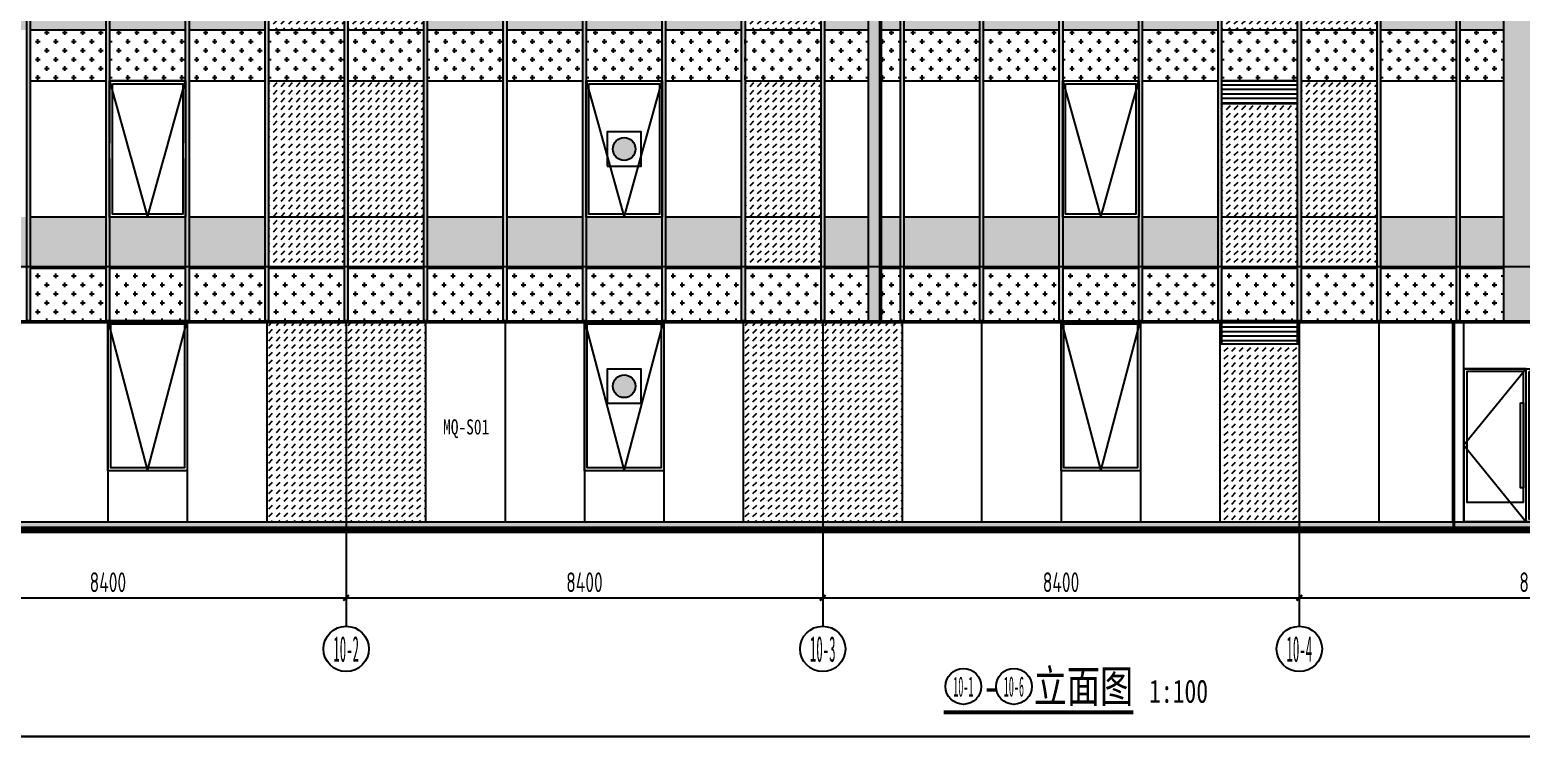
# Model space of a CAD drawing. Extents: x -863035 to 270371, y -8918 to 240488.
# Drawn here: x -379364 to -353077, y 143382 to 156126 of the extents above; entities that cross this region are included whole.
import ezdxf
from ezdxf.enums import TextEntityAlignment as Align

# ---------------------------------------------------------------- set-up
doc = ezdxf.new("R2010")
doc.units = 0
doc.header["$LTSCALE"] = 1000
doc.header["$MEASUREMENT"] = 0
doc.linetypes.add('109-34 轴网$0$L1$0$$AUDIT_BAD_LTYPE1', pattern=[0])
for name, color, linetype in [('01-标注_符号', 200, 'Continuous'), ('01-标注_轴线坐标', 132, 'Continuous'), ('02-TEXT_标注', 130, 'Continuous'), ('02-TEXT_轴号', 7, 'Continuous'), ('05-填充_156', 156, 'Continuous'), ('05-填充_18', 18, 'Continuous'), ('05-填充_天正', 26, 'Continuous'), ('A-C_窗', 140, 'Continuous'), ('A-SE-MAT', 9, 'Continuous'), ('AXIS_TEXT', 7, 'Continuous'), ('D_铝板', 181, 'Continuous'), ('DIM_SYMB', 3, 'Continuous'), ('E-立面', 255, 'Continuous'), ('E-立面轮廓', 241, 'Continuous')]:
    doc.layers.add(name, color=color, linetype=linetype)
doc.layers.add('04-不打印_辅助线', color=165, linetype='Continuous', plot=False)
doc.styles.add('_TCH_AXIS', font='STXIHEI.TTF')
doc.styles.add('_TCH_DIM_T3', font='ROS1', dxfattribs={"width": 0.75, "bigfont": 'JD'})
doc.styles.add('_TCH_LABEL', font='', dxfattribs={"width": 0.75})
doc.styles.add('COMPLEX', font='COMPLEX')
doc.styles.get("Standard").update_dxf_attribs({"font": 'STXIHEI.TTF', "width": 0.75})
doc.styles.get('_TCH_LABEL').set_extended_font_data('SimSun')
doc.dimstyles.new('_TCH_ARCH&&100', dxfattribs={"dimtxt": 350, "dimasz": 100, "dimexe": 250, "dimexo": 300, "dimgap": 100, "dimtad": 1, "dimdec": 0, "dimzin": 0, "dimdsep": 46, "dimtxsty": '_TCH_DIM_T3', "dimblk": 'ARCHTICK', "dimcen": 0.09, "dimclrt": 7, "dimazin": 2, "dimtfac": 1, "dimtdec": 0, "dimtix": 1, "dimtmove": 2, "dimatfit": 3, "dimfxl": 0, "dimtolj": 1, "dimtzin": 0, "dimarcsym": 0})
pattern_1 = [(0, (-511818.61, -72520.96), (158.75, 158.75), [79.375, -238.125]), (90, (-511778.92, -72560.65), (-158.75, 158.75), [79.375, -238.125])]
pattern_2 = [(0, (-509018.61, -72520.96), (158.75, 158.75), [79.375, -238.125]), (90, (-508978.92, -72560.65), (-158.75, 158.75), [79.375, -238.125])]
pattern_3 = [(0, (-506218.61, -72520.96), (158.75, 158.75), [79.375, -238.125]), (90, (-506178.92, -72560.65), (-158.75, 158.75), [79.375, -238.125])]
pattern_4 = [(0, (-503418.61, -72520.96), (158.75, 158.75), [79.375, -238.125]), (90, (-503378.92, -72560.65), (-158.75, 158.75), [79.375, -238.125])]
pattern_5 = [(0, (-500618.61, -72520.96), (158.75, 158.75), [79.375, -238.125]), (90, (-500578.92, -72560.65), (-158.75, 158.75), [79.375, -238.125])]
pattern_6 = [(0, (-497818.61, -72520.96), (158.75, 158.75), [79.375, -238.125]), (90, (-497778.92, -72560.65), (-158.75, 158.75), [79.375, -238.125])]
pattern_7 = [(0, (-495018.61, -72520.96), (158.75, 158.75), [79.375, -238.125]), (90, (-494978.92, -72560.65), (-158.75, 158.75), [79.375, -238.125])]
pattern_8 = [(0, (-492218.61, -72520.96), (158.75, 158.75), [79.375, -238.125]), (90, (-492178.92, -72560.65), (-158.75, 158.75), [79.375, -238.125])]
pattern_9 = [(0, (-489418.61, -72520.96), (158.75, 158.75), [79.375, -238.125]), (90, (-489378.92, -72560.65), (-158.75, 158.75), [79.375, -238.125])]
pattern_10 = [(0, (-486618.61, -72520.96), (158.75, 158.75), [79.375, -238.125]), (90, (-486578.92, -72560.65), (-158.75, 158.75), [79.375, -238.125])]
pattern_11 = [(0, (-497248.61, -72520.96), (158.75, 158.75), [79.375, -238.125]), (90, (-497208.92, -72560.65), (-158.75, 158.75), [79.375, -238.125])]

# ---------------------------------------------------------------- blocks, each defined once
blk = doc.blocks.new('A$C19DA4980')
at = {"layer": 'A-C_窗'}
for points in [[(0, 2700), (4400, 2700), (4400, 0), (0, 0)], [(1100, 2700), (0, 2700), (0, 0), (1100, 0)], [(1050, 2650), (50, 2650), (50, 350), (1050, 350)], [(1150, 2650), (1400, 2650), (1400, 50), (1150, 50)], [(1450, 2650), (2125, 2650), (2125, 50), (1450, 50)], [(2950, 2650), (2275, 2650), (2275, 50), (2950, 50)], [(3250, 2650), (3000, 2650), (3000, 50), (3250, 50)], [(3300, 2700), (4400, 2700), (4400, 0), (3300, 0)], [(3350, 2650), (4350, 2650), (4350, 350), (3350, 350)], [(1000, 2100), (1050, 2100), (1050, 600), (1000, 600)], [(3400, 2100), (3350, 2100), (3350, 600), (3400, 600)]]:
    blk.add_lwpolyline(points, close=True, dxfattribs=at)
for points in [[(1100, 2700), (0, 1350), (1100, 0)], [(2175, 2700), (2175, 0)], [(2225, 2700), (2225, 0)], [(3300, 2700), (4400, 1350), (3300, 0)]]:
    blk.add_lwpolyline(points, dxfattribs=at)
blk = doc.blocks.new('A$C70DF4B89')
at = {"layer": 'A-C_窗'}
for points in [[(-1400, 2640), (0, 2640), (0, 0), (-1400, 0)], [(-1350, 2590), (-50, 2590), (-50, 50), (-1350, 50)]]:
    blk.add_lwpolyline(points, close=True, dxfattribs=at)
blk.add_lwpolyline([(-1400, 2640), (-700, 0), (0, 2640)], dxfattribs=at)
blk = doc.blocks.new('消防救援窗口标志')
at = {"layer": 'A-SE-MAT'}
h = blk.add_hatch(color=1, dxfattribs=at)
h.dxf.hatch_style = 1
edge = h.paths.add_edge_path()
edge.add_arc((1413360, -341824), 200, 0, 360)
at = {"layer": 'A-SE-MAT', "color": 1}
blk.add_lwpolyline([(1413060, -342124), (1413660, -342124), (1413660, -341524), (1413060, -341524)], close=True, dxfattribs=at)
blk.add_circle((1413360, -341824), 200, dxfattribs=at)
blk = doc.blocks.new('fdsgdfg')
at = {"layer": 'A-C_窗'}
for points in [[(1400, 2640), (0, 2640)], [(0, 2640), (700, 0), (1400, 2640)], [(1400, 0), (0, 0)]]:
    blk.add_lwpolyline(points, dxfattribs=at)
for points in [[(0, 2640), (1400, 2640), (1400, 0), (0, 0)], [(50, 2590), (1350, 2590), (1350, 50), (50, 50)]]:
    blk.add_lwpolyline(points, close=True, dxfattribs=at)
blk = doc.blocks.new('*U23')
at = {"layer": '05-填充_18'}
h = blk.add_hatch(color=256, dxfattribs=at)
h.dxf.hatch_style = 1
h.paths.add_polyline_path([(60, -15050), (0, -15050), (0, 310), (60, 310)])
blk.add_lwpolyline([(60, -15050), (0, -15050), (0, 310), (60, 310)], close=True)
blk = doc.blocks.new('*U24')
at = {"layer": '05-填充_18'}
h = blk.add_hatch(color=256, dxfattribs=at)
h.dxf.hatch_style = 1
h.paths.add_polyline_path([(60, -14550), (0, -14550), (0, 310), (60, 310)])
blk.add_lwpolyline([(60, -14550), (0, -14550), (0, 310), (60, 310)], close=True)
blk = doc.blocks.new('A$C2DDF4F07')
at = {"layer": 'A-C_窗'}
for points in [[(0, 2400), (1340, 2400), (1340, 0), (0, 0)], [(50, 2350), (1290, 2350), (1290, 50), (50, 50)]]:
    blk.add_lwpolyline(points, close=True, dxfattribs=at)
blk.add_lwpolyline([(0, 2400), (670, 0), (1340, 2400)], dxfattribs=at)
blk = doc.blocks.new('dsfdsg')
at = {"layer": 'A-C_窗'}
for points in [[(1340, 2400), (0, 2400)], [(1340, 0), (0, 0)]]:
    blk.add_lwpolyline(points, dxfattribs=at)
blk.add_wipeout([(0, 1300), (0, 1035), (1340, 1035), (1340, 1300)])
for points in [[(0, 2400), (1340, 2400), (1340, 0), (0, 0)], [(50, 2350), (1290, 2350), (1290, 50), (50, 50)]]:
    blk.add_lwpolyline(points, close=True, dxfattribs=at)
blk.add_lwpolyline([(0, 2400), (670, 0), (1340, 2400)], dxfattribs=at)
blk = doc.blocks.new('jyhdrtjy')
at = {"layer": '05-填充_156'}
h = blk.add_hatch(dxfattribs=at)
h.set_pattern_fill('DASH', color=256, scale=100, angle=45)
h.set_pattern_definition([(45, (-507618.61, -68320.96), (1e-14, 134.703842), [95.25, -95.25])])
h.paths.add_polyline_path([(22697.8, -11748.3), (21357.8, -11748.3), (21357.8, -15048.3), (22697.8, -15048.3)])
h = blk.add_hatch(dxfattribs=at)
h.set_pattern_fill('DASH', color=256, scale=100, angle=45)
h.set_pattern_definition([(45, (-506218.61, -68320.96), (1e-14, 134.703842), [95.25, -95.25])])
h.paths.add_polyline_path([(24097.8, -11748.3), (22757.8, -11748.3), (22757.8, -15048.3), (24097.8, -15048.3)])
h = blk.add_hatch(dxfattribs=at)
h.set_pattern_fill('DASH', color=256, scale=100, angle=45)
h.set_pattern_definition([(45, (-499218.61, -68320.96), (1e-14, 134.703842), [95.25, -95.25])])
h.paths.add_polyline_path([(31097.8, -11748.3), (29757.8, -11748.3), (29757.8, -15048.3), (31097.8, -15048.3)])
h = blk.add_hatch(dxfattribs=at)
h.set_pattern_fill('DASH', color=256, scale=100, angle=45)
h.set_pattern_definition([(45, (-489418.61, -68320.96), (1e-14, 134.703842), [95.25, -95.25])])
h.paths.add_polyline_path([(40897.8, -11748.3), (39557.8, -11748.3), (39557.8, -15048.3), (40897.8, -15048.3)])
h = blk.add_hatch(dxfattribs=at)
h.set_pattern_fill('DASH', color=256, scale=100, angle=45)
h.set_pattern_definition([(45, (-490818.61, -68320.96), (1e-14, 134.703842), [95.25, -95.25])])
h.paths.add_polyline_path([(39497.8, -12148.3), (38157.8, -12148.3), (38157.8, -15048.3), (39497.8, -15048.3)])
h = blk.add_hatch(dxfattribs=at)
h.set_pattern_fill('CROSS', color=136, scale=100)
h.set_pattern_definition(pattern_1)
h.paths.add_polyline_path([(18497.8, -15048.3), (17157.8, -15048.3), (17157.8, -15948.3), (18497.8, -15948.3)])
h = blk.add_hatch(dxfattribs=at)
h.set_pattern_fill('CROSS', color=136, scale=100)
h.set_pattern_definition(pattern_1)
h.paths.add_polyline_path([(19897.8, -15048.3), (18557.8, -15048.3), (18557.8, -15948.3), (19897.8, -15948.3)])
h = blk.add_hatch(dxfattribs=at)
h.set_pattern_fill('CROSS', color=136, scale=100)
h.set_pattern_definition(pattern_2)
h.paths.add_polyline_path([(21297.8, -15048.3), (19957.8, -15048.3), (19957.8, -15948.3), (21297.8, -15948.3)])
h = blk.add_hatch(dxfattribs=at)
h.set_pattern_fill('CROSS', color=136, scale=100)
h.set_pattern_definition(pattern_2)
h.paths.add_polyline_path([(22697.8, -15048.3), (21357.8, -15048.3), (21357.8, -15948.3), (22697.8, -15948.3)])
h = blk.add_hatch(dxfattribs=at)
h.set_pattern_fill('CROSS', color=136, scale=100)
h.set_pattern_definition(pattern_3)
h.paths.add_polyline_path([(24097.8, -15048.3), (22757.8, -15048.3), (22757.8, -15948.3), (24097.8, -15948.3)])
h = blk.add_hatch(dxfattribs=at)
h.set_pattern_fill('CROSS', color=136, scale=100)
h.set_pattern_definition(pattern_3)
h.paths.add_polyline_path([(25497.8, -15048.3), (24157.8, -15048.3), (24157.8, -15948.3), (25497.8, -15948.3)])
h = blk.add_hatch(dxfattribs=at)
h.set_pattern_fill('CROSS', color=136, scale=100)
h.set_pattern_definition(pattern_4)
h.paths.add_polyline_path([(26897.8, -15048.3), (25557.8, -15048.3), (25557.8, -15948.3), (26897.8, -15948.3)])
h = blk.add_hatch(dxfattribs=at)
h.set_pattern_fill('CROSS', color=136, scale=100)
h.set_pattern_definition(pattern_4)
h.paths.add_polyline_path([(28297.8, -15048.3), (26957.8, -15048.3), (26957.8, -15948.3), (28297.8, -15948.3)])
h = blk.add_hatch(dxfattribs=at)
h.set_pattern_fill('CROSS', color=136, scale=100)
h.set_pattern_definition(pattern_5)
h.paths.add_polyline_path([(29697.8, -15048.3), (28357.8, -15048.3), (28357.8, -15948.3), (29697.8, -15948.3)])
h = blk.add_hatch(dxfattribs=at)
h.set_pattern_fill('CROSS', color=136, scale=100)
h.set_pattern_definition(pattern_5)
h.paths.add_polyline_path([(31097.8, -15048.3), (29757.8, -15048.3), (29757.8, -15948.3), (31097.8, -15948.3)])
h = blk.add_hatch(dxfattribs=at)
h.set_pattern_fill('CROSS', color=136, scale=100)
h.set_pattern_definition(pattern_6)
h.paths.add_polyline_path([(31927.8, -15048.3), (31157.8, -15048.3), (31157.8, -15948.3), (31927.8, -15948.3)])
h = blk.add_hatch(dxfattribs=at)
h.set_pattern_fill('CROSS', color=136, scale=100)
h.set_pattern_definition(pattern_11)
h.paths.add_polyline_path([(32497.8, -15048.3), (32127.8, -15048.3), (32127.8, -15948.3), (32497.8, -15948.3)])
h = blk.add_hatch(dxfattribs=at)
h.set_pattern_fill('CROSS', color=136, scale=100)
h.set_pattern_definition(pattern_6)
h.paths.add_polyline_path([(33897.8, -15048.3), (32557.8, -15048.3), (32557.8, -15948.3), (33897.8, -15948.3)])
h = blk.add_hatch(dxfattribs=at)
h.set_pattern_fill('CROSS', color=136, scale=100)
h.set_pattern_definition(pattern_7)
h.paths.add_polyline_path([(35297.8, -15048.3), (33957.8, -15048.3), (33957.8, -15948.3), (35297.8, -15948.3)])
h = blk.add_hatch(dxfattribs=at)
h.set_pattern_fill('CROSS', color=136, scale=100)
h.set_pattern_definition(pattern_7)
h.paths.add_polyline_path([(36697.8, -15048.3), (35357.8, -15048.3), (35357.8, -15948.3), (36697.8, -15948.3)])
h = blk.add_hatch(dxfattribs=at)
h.set_pattern_fill('CROSS', color=136, scale=100)
h.set_pattern_definition(pattern_8)
h.paths.add_polyline_path([(38097.8, -15048.3), (36757.8, -15048.3), (36757.8, -15948.3), (38097.8, -15948.3)])
h = blk.add_hatch(dxfattribs=at)
h.set_pattern_fill('CROSS', color=136, scale=100)
h.set_pattern_definition(pattern_8)
h.paths.add_polyline_path([(39497.8, -15048.3), (38157.8, -15048.3), (38157.8, -15948.3), (39497.8, -15948.3)])
h = blk.add_hatch(dxfattribs=at)
h.set_pattern_fill('CROSS', color=136, scale=100)
h.set_pattern_definition(pattern_9)
h.paths.add_polyline_path([(40897.8, -15048.3), (39557.8, -15048.3), (39557.8, -15948.3), (40897.8, -15948.3)])
h = blk.add_hatch(dxfattribs=at)
h.set_pattern_fill('CROSS', color=136, scale=100)
h.set_pattern_definition(pattern_9)
h.paths.add_polyline_path([(42297.8, -15048.3), (40957.8, -15048.3), (40957.8, -15948.3), (42297.8, -15948.3)])
h = blk.add_hatch(dxfattribs=at)
h.set_pattern_fill('CROSS', color=136, scale=100)
h.set_pattern_definition(pattern_10)
h.paths.add_polyline_path([(43127.8, -15048.3), (42357.8, -15048.3), (42357.8, -15948.3), (43127.8, -15948.3)])
h = blk.add_hatch(dxfattribs=at)
h.set_pattern_fill('DASH', color=256, scale=100, angle=45)
h.set_pattern_definition([(45, (-507618.61, -72520.96), (1e-14, 134.703842), [95.25, -95.25])])
h.paths.add_polyline_path([(22697.8, -15948.3), (21357.8, -15948.3), (21357.8, -19248.3), (22697.8, -19248.3)])
h = blk.add_hatch(dxfattribs=at)
h.set_pattern_fill('DASH', color=256, scale=100, angle=45)
h.set_pattern_definition([(45, (-506218.61, -72520.96), (1e-14, 134.703842), [95.25, -95.25])])
h.paths.add_polyline_path([(24097.8, -15948.3), (22757.8, -15948.3), (22757.8, -19248.3), (24097.8, -19248.3)])
h = blk.add_hatch(dxfattribs=at)
h.set_pattern_fill('DASH', color=256, scale=100, angle=45)
h.set_pattern_definition([(45, (-499218.61, -72520.96), (1e-14, 134.703842), [95.25, -95.25])])
h.paths.add_polyline_path([(31097.8, -15948.3), (29757.8, -15948.3), (29757.8, -19248.3), (31097.8, -19248.3)])
h = blk.add_hatch(dxfattribs=at)
h.set_pattern_fill('DASH', color=256, scale=100, angle=45)
h.set_pattern_definition([(45, (-489418.61, -72520.96), (1e-14, 134.703842), [95.25, -95.25])])
h.paths.add_polyline_path([(40897.8, -15948.3), (39557.8, -15948.3), (39557.8, -19248.3), (40897.8, -19248.3)])
h = blk.add_hatch(dxfattribs=at)
h.set_pattern_fill('DASH', color=256, scale=100, angle=45)
h.set_pattern_definition([(45, (-490818.61, -72520.96), (1e-14, 134.703842), [95.25, -95.25])])
h.paths.add_polyline_path([(39497.8, -16348.3), (38157.8, -16348.3), (38157.8, -19248.3), (39497.8, -19248.3)])
h = blk.add_hatch(dxfattribs=at)
h.set_pattern_fill('CROSS', color=136, scale=100)
h.set_pattern_definition(pattern_1)
h.paths.add_polyline_path([(18497.8, -19248.3), (17157.8, -19248.3), (17157.8, -20178.3), (18497.8, -20178.3)])
h = blk.add_hatch(dxfattribs=at)
h.set_pattern_fill('CROSS', color=136, scale=100)
h.set_pattern_definition([(0, (-510418.61, -72520.96), (158.75, 158.75), [79.375, -238.125]), (90, (-510378.92, -72560.65), (-158.75, 158.75), [79.375, -238.125])])
h.paths.add_polyline_path([(19897.8, -19248.3), (18557.8, -19248.3), (18557.8, -20178.3), (19897.8, -20178.3)])
h = blk.add_hatch(dxfattribs=at)
h.set_pattern_fill('CROSS', color=136, scale=100)
h.set_pattern_definition(pattern_2)
h.paths.add_polyline_path([(21297.8, -19248.3), (19957.8, -19248.3), (19957.8, -20178.3), (21297.8, -20178.3)])
h = blk.add_hatch(dxfattribs=at)
h.set_pattern_fill('CROSS', color=136, scale=100)
h.set_pattern_definition([(0, (-507618.61, -72520.96), (158.75, 158.75), [79.375, -238.125]), (90, (-507578.92, -72560.65), (-158.75, 158.75), [79.375, -238.125])])
h.paths.add_polyline_path([(22697.8, -19248.3), (21357.8, -19248.3), (21357.8, -20178.3), (22697.8, -20178.3)])
h = blk.add_hatch(dxfattribs=at)
h.set_pattern_fill('CROSS', color=136, scale=100)
h.set_pattern_definition(pattern_3)
h.paths.add_polyline_path([(24097.8, -19248.3), (22757.8, -19248.3), (22757.8, -20178.3), (24097.8, -20178.3)])
h = blk.add_hatch(dxfattribs=at)
h.set_pattern_fill('CROSS', color=136, scale=100)
h.set_pattern_definition([(0, (-504818.61, -72520.96), (158.75, 158.75), [79.375, -238.125]), (90, (-504778.92, -72560.65), (-158.75, 158.75), [79.375, -238.125])])
h.paths.add_polyline_path([(25497.8, -19248.3), (24157.8, -19248.3), (24157.8, -20178.3), (25497.8, -20178.3)])
h = blk.add_hatch(dxfattribs=at)
h.set_pattern_fill('CROSS', color=136, scale=100)
h.set_pattern_definition(pattern_4)
h.paths.add_polyline_path([(26897.8, -19248.3), (25557.8, -19248.3), (25557.8, -20178.3), (26897.8, -20178.3)])
h = blk.add_hatch(dxfattribs=at)
h.set_pattern_fill('CROSS', color=136, scale=100)
h.set_pattern_definition([(0, (-502018.61, -72520.96), (158.75, 158.75), [79.375, -238.125]), (90, (-501978.92, -72560.65), (-158.75, 158.75), [79.375, -238.125])])
h.paths.add_polyline_path([(28297.8, -19248.3), (26957.8, -19248.3), (26957.8, -20178.3), (28297.8, -20178.3)])
h = blk.add_hatch(dxfattribs=at)
h.set_pattern_fill('CROSS', color=136, scale=100)
h.set_pattern_definition(pattern_5)
h.paths.add_polyline_path([(29697.8, -19248.3), (28357.8, -19248.3), (28357.8, -20178.3), (29697.8, -20178.3)])
h = blk.add_hatch(dxfattribs=at)
h.set_pattern_fill('CROSS', color=136, scale=100)
h.set_pattern_definition([(0, (-499218.61, -72520.96), (158.75, 158.75), [79.375, -238.125]), (90, (-499178.92, -72560.65), (-158.75, 158.75), [79.375, -238.125])])
h.paths.add_polyline_path([(31097.8, -19248.3), (29757.8, -19248.3), (29757.8, -20178.3), (31097.8, -20178.3)])
h = blk.add_hatch(dxfattribs=at)
h.set_pattern_fill('CROSS', color=136, scale=100)
h.set_pattern_definition(pattern_6)
h.paths.add_polyline_path([(31927.8, -19248.3), (31157.8, -19248.3), (31157.8, -20178.3), (31927.8, -20178.3)])
h = blk.add_hatch(dxfattribs=at)
h.set_pattern_fill('CROSS', color=136, scale=100)
h.set_pattern_definition(pattern_11)
h.paths.add_polyline_path([(32497.8, -19248.3), (32127.8, -19248.3), (32127.8, -20178.3), (32497.8, -20178.3)])
h = blk.add_hatch(dxfattribs=at)
h.set_pattern_fill('CROSS', color=136, scale=100)
h.set_pattern_definition([(0, (-496418.61, -72520.96), (158.75, 158.75), [79.375, -238.125]), (90, (-496378.92, -72560.65), (-158.75, 158.75), [79.375, -238.125])])
h.paths.add_polyline_path([(33897.8, -19248.3), (32557.8, -19248.3), (32557.8, -20178.3), (33897.8, -20178.3)])
h = blk.add_hatch(dxfattribs=at)
h.set_pattern_fill('CROSS', color=136, scale=100)
h.set_pattern_definition(pattern_7)
h.paths.add_polyline_path([(35297.8, -19248.3), (33957.8, -19248.3), (33957.8, -20178.3), (35297.8, -20178.3)])
h = blk.add_hatch(dxfattribs=at)
h.set_pattern_fill('CROSS', color=136, scale=100)
h.set_pattern_definition([(0, (-493618.61, -72520.96), (158.75, 158.75), [79.375, -238.125]), (90, (-493578.92, -72560.65), (-158.75, 158.75), [79.375, -238.125])])
h.paths.add_polyline_path([(36697.8, -19248.3), (35357.8, -19248.3), (35357.8, -20178.3), (36697.8, -20178.3)])
h = blk.add_hatch(dxfattribs=at)
h.set_pattern_fill('CROSS', color=136, scale=100)
h.set_pattern_definition(pattern_8)
h.paths.add_polyline_path([(38097.8, -19248.3), (36757.8, -19248.3), (36757.8, -20178.3), (38097.8, -20178.3)])
h = blk.add_hatch(dxfattribs=at)
h.set_pattern_fill('CROSS', color=136, scale=100)
h.set_pattern_definition([(0, (-490818.61, -72520.96), (158.75, 158.75), [79.375, -238.125]), (90, (-490778.92, -72560.65), (-158.75, 158.75), [79.375, -238.125])])
h.paths.add_polyline_path([(39497.8, -19248.3), (38157.8, -19248.3), (38157.8, -20178.3), (39497.8, -20178.3)])
h = blk.add_hatch(dxfattribs=at)
h.set_pattern_fill('CROSS', color=136, scale=100)
h.set_pattern_definition(pattern_9)
h.paths.add_polyline_path([(40897.8, -19248.3), (39557.8, -19248.3), (39557.8, -20178.3), (40897.8, -20178.3)])
h = blk.add_hatch(dxfattribs=at)
h.set_pattern_fill('CROSS', color=136, scale=100)
h.set_pattern_definition([(0, (-488018.61, -72520.96), (158.75, 158.75), [79.375, -238.125]), (90, (-487978.92, -72560.65), (-158.75, 158.75), [79.375, -238.125])])
h.paths.add_polyline_path([(42297.8, -19248.3), (40957.8, -19248.3), (40957.8, -20178.3), (42297.8, -20178.3)])
h = blk.add_hatch(dxfattribs=at)
h.set_pattern_fill('CROSS', color=136, scale=100)
h.set_pattern_definition(pattern_10)
h.paths.add_polyline_path([(43127.8, -19248.3), (42357.8, -19248.3), (42357.8, -20178.3), (43127.8, -20178.3)])
at = {"layer": '05-填充_18'}
h = blk.add_hatch(color=256, dxfattribs=at)
h.dxf.hatch_style = 1
h.paths.add_polyline_path([(32127.8, -4818.3), (31927.8, -4818.3), (31927.8, -20178.3), (32127.8, -20178.3)])
h = blk.add_hatch(color=256, dxfattribs=at)
h.dxf.hatch_style = 1
h.paths.add_polyline_path([(43727.8, -5318.3), (43127.8, -5318.3), (43127.8, -20178.3), (43727.8, -20178.3)])
at = {"layer": '05-填充_天正'}
h = blk.add_hatch(dxfattribs=at)
h.set_pattern_fill('AR-CONC', color=256, scale=200)
h.set_pattern_definition([(50, (396515.96, -171174.53), (364.36934, -31.87817), [38.1, -419.1]), (355, (396515.96, -171174.53), (-70.48565, 382.1133), [30.48, -335.28]), (100.451, (396546.32, -171177.2), (293.885, 350.23338), [32.38, -356.18]), (46.1842, (396515.96, -171072.93), (542.1581, -84.08466), [57.15, -628.65]), (96.6356, (396561.14, -171079.94), (474.8085, 494.8511), [48.57, -534.27]), (351.184, (396515.96, -171072.93), (474.8092, 494.8502), [45.72, -502.92]), (21, (396566.76, -171098.33), (303.22976, -204.53104), [38.1, -419.1]), (326, (396566.76, -171098.33), (123.60406, 368.37593), [30.48, -335.28]), (71.4514, (396592.03, -171115.38), (426.83298, 163.84572), [32.38, -356.18]), (37.5, (396515.96, -171174.53), (6.177207, 169.110078), [0, -331.216, 0, -340.36, 0, -336.55]), (7.5, (396515.96, -171174.53), (133.639325, 200.36115), [0, -194.056, 0, -323.596, 0, -128.27]), (327.5, (396402.68, -171174.53), (271.18119, -11.45749), [0, -127, 0, -396.24, 0, -525.78]), (317.5, (396351.88, -171174.53), (296.25836, 50.85298), [0, -165.1, 0, -263.144, 0, -373.38])])
h.paths.add_polyline_path([(60127.8, -14148.3), (61327.8, -14148.3), (61327.8, -15048.3), (60127.8, -15048.3)])
h.paths.add_polyline_path([(59157.8, -15048.3), (59927.8, -15048.3), (59927.8, -14148.3), (59157.8, -14148.3)])
h.paths.add_polyline_path([(57757.8, -15048.3), (59097.8, -15048.3), (59097.8, -14148.3), (57757.8, -14148.3)])
h.paths.add_polyline_path([(53557.8, -14148.3), (54897.8, -14148.3), (54897.8, -15048.3), (53557.8, -15048.3)])
h.paths.add_polyline_path([(52157.8, -15048.3), (53497.8, -15048.3), (53497.8, -14148.3), (52157.8, -14148.3)])
h.paths.add_polyline_path([(50757.8, -14148.3), (52097.8, -14148.3), (52097.8, -15048.3), (50757.8, -15048.3)])
h.paths.add_polyline_path([(49357.8, -15048.3), (50697.8, -15048.3), (50697.8, -14148.3), (49357.8, -14148.3)])
h.paths.add_polyline_path([(47957.8, -15048.3), (48727.8, -15048.3), (48727.8, -14148.3), (47957.8, -14148.3)])
h.paths.add_polyline_path([(46557.8, -14148.3), (47897.8, -14148.3), (47897.8, -15048.3), (46557.8, -15048.3)])
h.paths.add_polyline_path([(45157.8, -15048.3), (46497.8, -15048.3), (46497.8, -14148.3), (45157.8, -14148.3)])
h.paths.add_polyline_path([(43757.8, -15048.3), (45097.8, -15048.3), (45097.8, -14148.3), (43757.8, -14148.3)])
h.paths.add_polyline_path([(42357.8, -14148.3), (43127.8, -14148.3), (43127.8, -15048.3), (42357.8, -15048.3)])
h.paths.add_polyline_path([(40957.8, -15048.3), (42297.8, -15048.3), (42297.8, -14148.3), (40957.8, -14148.3)])
h.paths.add_polyline_path([(36757.8, -15048.3), (38097.8, -15048.3), (38097.8, -14148.3), (36757.8, -14148.3)])
h.paths.add_polyline_path([(35357.8, -14148.3), (36697.8, -14148.3), (36697.8, -15048.3), (35357.8, -15048.3)])
h.paths.add_polyline_path([(33957.8, -15048.3), (35297.8, -15048.3), (35297.8, -14148.3), (33957.8, -14148.3)])
h.paths.add_polyline_path([(32557.8, -14148.3), (33897.8, -14148.3), (33897.8, -15048.3), (32557.8, -15048.3)])
h.paths.add_polyline_path([(32127.8, -15048.3), (32497.8, -15048.3), (32497.8, -14148.3), (32127.8, -14148.3)])
h.paths.add_polyline_path([(31157.8, -15048.3), (31927.8, -15048.3), (31927.8, -14148.3), (31157.8, -14148.3)])
h.paths.add_polyline_path([(28357.8, -14148.3), (29697.8, -14148.3), (29697.8, -15048.3), (28357.8, -15048.3)])
h.paths.add_polyline_path([(26957.8, -15048.3), (28297.8, -15048.3), (28297.8, -14148.3), (26957.8, -14148.3)])
h.paths.add_polyline_path([(25557.8, -14148.3), (26897.8, -14148.3), (26897.8, -15048.3), (25557.8, -15048.3)])
h.paths.add_polyline_path([(24157.8, -15048.3), (25497.8, -15048.3), (25497.8, -14148.3), (24157.8, -14148.3)])
h.paths.add_polyline_path([(19957.8, -14148.3), (21297.8, -14148.3), (21297.8, -15048.3), (19957.8, -15048.3)])
h.paths.add_polyline_path([(18557.8, -15048.3), (19897.8, -15048.3), (19897.8, -14148.3), (18557.8, -14148.3)])
h.paths.add_polyline_path([(17157.8, -15048.3), (18497.8, -15048.3), (18497.8, -14148.3), (17157.8, -14148.3)])
h.paths.add_polyline_path([(15757.8, -15048.3), (17097.8, -15048.3), (17097.8, -14148.3), (15757.8, -14148.3)])
h.paths.add_polyline_path([(13527.8, -15048.3), (14297.8, -15048.3), (14297.8, -14148.3), (13527.8, -14148.3)])
h.paths.add_polyline_path([(12957.8, -14148.3), (13327.8, -14148.3), (13327.8, -15048.3), (12957.8, -15048.3)])
h.paths.add_polyline_path([(11557.8, -15048.3), (12897.8, -15048.3), (12897.8, -14148.3), (11557.8, -14148.3)])
h.paths.add_polyline_path([(10727.8, -15048.3), (11497.8, -15048.3), (11497.8, -14148.3), (10727.8, -14148.3)])
h = blk.add_hatch(dxfattribs=at)
h.set_pattern_fill('AR-CONC', color=256, scale=200)
h.set_pattern_definition([(50, (396515.96, -175374.53), (364.36934, -31.87817), [38.1, -419.1]), (355, (396515.96, -175374.53), (-70.48565, 382.1133), [30.48, -335.28]), (100.451, (396546.32, -175377.2), (293.885, 350.23338), [32.38, -356.18]), (46.1842, (396515.96, -175272.93), (542.1581, -84.08466), [57.15, -628.65]), (96.6356, (396561.14, -175279.94), (474.8085, 494.8511), [48.57, -534.27]), (351.184, (396515.96, -175272.93), (474.8092, 494.8502), [45.72, -502.92]), (21, (396566.76, -175298.33), (303.22976, -204.53104), [38.1, -419.1]), (326, (396566.76, -175298.33), (123.60406, 368.37593), [30.48, -335.28]), (71.4514, (396592.03, -175315.38), (426.83298, 163.84572), [32.38, -356.18]), (37.5, (396515.96, -175374.53), (6.177207, 169.110078), [0, -331.216, 0, -340.36, 0, -336.55]), (7.5, (396515.96, -175374.53), (133.639325, 200.36115), [0, -194.056, 0, -323.596, 0, -128.27]), (327.5, (396402.68, -175374.53), (271.18119, -11.45749), [0, -127, 0, -396.24, 0, -525.78]), (317.5, (396351.88, -175374.53), (296.25836, 50.85298), [0, -165.1, 0, -263.144, 0, -373.38])])
h.paths.add_polyline_path([(60127.8, -18348.3), (61327.8, -18348.3), (61327.8, -19248.3), (60127.8, -19248.3)])
h.paths.add_polyline_path([(59157.8, -19248.3), (59927.8, -19248.3), (59927.8, -18348.3), (59157.8, -18348.3)])
h.paths.add_polyline_path([(57757.8, -19248.3), (59097.8, -19248.3), (59097.8, -18348.3), (57757.8, -18348.3)])
h.paths.add_polyline_path([(53557.8, -18348.3), (54897.8, -18348.3), (54897.8, -19248.3), (53557.8, -19248.3)])
h.paths.add_polyline_path([(52157.8, -19248.3), (53497.8, -19248.3), (53497.8, -18348.3), (52157.8, -18348.3)])
h.paths.add_polyline_path([(50757.8, -18348.3), (52097.8, -18348.3), (52097.8, -19248.3), (50757.8, -19248.3)])
h.paths.add_polyline_path([(49357.8, -19248.3), (50697.8, -19248.3), (50697.8, -18348.3), (49357.8, -18348.3)])
h.paths.add_polyline_path([(47957.8, -19248.3), (48727.8, -19248.3), (48727.8, -18348.3), (47957.8, -18348.3)])
h.paths.add_polyline_path([(46557.8, -18348.3), (47897.8, -18348.3), (47897.8, -19248.3), (46557.8, -19248.3)])
h.paths.add_polyline_path([(45157.8, -19248.3), (46497.8, -19248.3), (46497.8, -18348.3), (45157.8, -18348.3)])
h.paths.add_polyline_path([(43757.8, -19248.3), (45097.8, -19248.3), (45097.8, -18348.3), (43757.8, -18348.3)])
h.paths.add_polyline_path([(42357.8, -18348.3), (43127.8, -18348.3), (43127.8, -19248.3), (42357.8, -19248.3)])
h.paths.add_polyline_path([(40957.8, -19248.3), (42297.8, -19248.3), (42297.8, -18348.3), (40957.8, -18348.3)])
h.paths.add_polyline_path([(36757.8, -19248.3), (38097.8, -19248.3), (38097.8, -18348.3), (36757.8, -18348.3)])
h.paths.add_polyline_path([(35357.8, -18348.3), (36697.8, -18348.3), (36697.8, -19248.3), (35357.8, -19248.3)])
h.paths.add_polyline_path([(33957.8, -19248.3), (35297.8, -19248.3), (35297.8, -18348.3), (33957.8, -18348.3)])
h.paths.add_polyline_path([(32557.8, -18348.3), (33897.8, -18348.3), (33897.8, -19248.3), (32557.8, -19248.3)])
h.paths.add_polyline_path([(32127.8, -19248.3), (32497.8, -19248.3), (32497.8, -18348.3), (32127.8, -18348.3)])
h.paths.add_polyline_path([(31157.8, -19248.3), (31927.8, -19248.3), (31927.8, -18348.3), (31157.8, -18348.3)])
h.paths.add_polyline_path([(28357.8, -18348.3), (29697.8, -18348.3), (29697.8, -19248.3), (28357.8, -19248.3)])
h.paths.add_polyline_path([(26957.8, -19248.3), (28297.8, -19248.3), (28297.8, -18348.3), (26957.8, -18348.3)])
h.paths.add_polyline_path([(25557.8, -18348.3), (26897.8, -18348.3), (26897.8, -19248.3), (25557.8, -19248.3)])
h.paths.add_polyline_path([(24157.8, -19248.3), (25497.8, -19248.3), (25497.8, -18348.3), (24157.8, -18348.3)])
h.paths.add_polyline_path([(19957.8, -18348.3), (21297.8, -18348.3), (21297.8, -19248.3), (19957.8, -19248.3)])
h.paths.add_polyline_path([(18557.8, -19248.3), (19897.8, -19248.3), (19897.8, -18348.3), (18557.8, -18348.3)])
h.paths.add_polyline_path([(17157.8, -19248.3), (18497.8, -19248.3), (18497.8, -18348.3), (17157.8, -18348.3)])
h.paths.add_polyline_path([(15757.8, -19248.3), (17097.8, -19248.3), (17097.8, -18348.3), (15757.8, -18348.3)])
h.paths.add_polyline_path([(13527.8, -19248.3), (14297.8, -19248.3), (14297.8, -18348.3), (13527.8, -18348.3)])
h.paths.add_polyline_path([(10727.8, -19248.3), (11497.8, -19248.3), (11497.8, -18348.3), (10727.8, -18348.3)])
at = {"layer": 'A-C_窗'}
h = blk.add_hatch(dxfattribs=at)
h.set_pattern_fill('ANSI31', color=256, scale=50, angle=315)
h.set_pattern_definition([(0, (396515.96, -166944.53), (2e-14, 79.375), [])])
h.paths.add_polyline_path([(39497.8, -15948.3), (38157.8, -15948.3), (38157.8, -16348.3), (39497.8, -16348.3)])
at = {"layer": '04-不打印_辅助线'}
for points in [[(6141.3, -19218.3), (66053.6, -19218.3)], [(6141.3, -23718.3), (66053.6, -23718.3)]]:
    blk.add_lwpolyline(points, dxfattribs=at)
at = {"layer": 'A-C_窗'}
for points in [[(17157.8, -15048.3), (18497.8, -15048.3)], [(18557.8, -15048.3), (19897.8, -15048.3)], [(19957.8, -15048.3), (21297.8, -15048.3)], [(21357.8, -15048.3), (22697.8, -15048.3)], [(22757.8, -15048.3), (24097.8, -15048.3)], [(24157.8, -15048.3), (25497.8, -15048.3)], [(25557.8, -15048.3), (26897.8, -15048.3)], [(26957.8, -15048.3), (28297.8, -15048.3)], [(28357.8, -15048.3), (29697.8, -15048.3)], [(29757.8, -15048.3), (31097.8, -15048.3)], [(31157.8, -15048.3), (31927.8, -15048.3)], [(32127.8, -15048.3), (32497.8, -15048.3)], [(32557.8, -15048.3), (33897.8, -15048.3)], [(33957.8, -15048.3), (35297.8, -15048.3)], [(35357.8, -15048.3), (36697.8, -15048.3)], [(36757.8, -15048.3), (38097.8, -15048.3)], [(38157.8, -15048.3), (39497.8, -15048.3)], [(39557.8, -15048.3), (40897.8, -15048.3)], [(40957.8, -15048.3), (42297.8, -15048.3)], [(42357.8, -15048.3), (43127.8, -15048.3)], [(17157.8, -15948.3), (18497.8, -15948.3)], [(18557.8, -15948.3), (19897.8, -15948.3)], [(19957.8, -15948.3), (21297.8, -15948.3)], [(21357.8, -15948.3), (22697.8, -15948.3)], [(22757.8, -15948.3), (24097.8, -15948.3)], [(24157.8, -15948.3), (25497.8, -15948.3)], [(25557.8, -15948.3), (26897.8, -15948.3)], [(26957.8, -15948.3), (28297.8, -15948.3)], [(28357.8, -15948.3), (29697.8, -15948.3)], [(29757.8, -15948.3), (31097.8, -15948.3)], [(31157.8, -15948.3), (31927.8, -15948.3)], [(32127.8, -15948.3), (32497.8, -15948.3)], [(32557.8, -15948.3), (33897.8, -15948.3)], [(33957.8, -15948.3), (35297.8, -15948.3)], [(35357.8, -15948.3), (36697.8, -15948.3)], [(36757.8, -15948.3), (38097.8, -15948.3)], [(38157.8, -15948.3), (39497.8, -15948.3)], [(39557.8, -15948.3), (40897.8, -15948.3)], [(40957.8, -15948.3), (42297.8, -15948.3)], [(42357.8, -15948.3), (43127.8, -15948.3)], [(18497.8, -18348.3), (17157.8, -18348.3)], [(21297.8, -18348.3), (19957.8, -18348.3)], [(22697.8, -18348.3), (21357.8, -18348.3)], [(24097.8, -18348.3), (22757.8, -18348.3)], [(25497.8, -18348.3), (24157.8, -18348.3)], [(26897.8, -18348.3), (25557.8, -18348.3)], [(29697.8, -18348.3), (28357.8, -18348.3)], [(31097.8, -18348.3), (29757.8, -18348.3)], [(31927.8, -18348.3), (31157.8, -18348.3)], [(32497.8, -18348.3), (32127.8, -18348.3)], [(33897.8, -18348.3), (32557.8, -18348.3)], [(35297.8, -18348.3), (33957.8, -18348.3)], [(38097.8, -18348.3), (36757.8, -18348.3)], [(39497.8, -18348.3), (38157.8, -18348.3)], [(40897.8, -18348.3), (39557.8, -18348.3)], [(42297.8, -18348.3), (40957.8, -18348.3)], [(43127.8, -18348.3), (42357.8, -18348.3)], [(17157.8, -19248.3), (18497.8, -19248.3)], [(18557.8, -19248.3), (19897.8, -19248.3)], [(19957.8, -19248.3), (21297.8, -19248.3)], [(21357.8, -19248.3), (22697.8, -19248.3)], [(22757.8, -19248.3), (24097.8, -19248.3)], [(24157.8, -19248.3), (25497.8, -19248.3)], [(25557.8, -19248.3), (26897.8, -19248.3)], [(26957.8, -19248.3), (28297.8, -19248.3)], [(28357.8, -19248.3), (29697.8, -19248.3)], [(29757.8, -19248.3), (31097.8, -19248.3)], [(31157.8, -19248.3), (31927.8, -19248.3)], [(32127.8, -19248.3), (32497.8, -19248.3)], [(32557.8, -19248.3), (33897.8, -19248.3)], [(33957.8, -19248.3), (35297.8, -19248.3)], [(35357.8, -19248.3), (36697.8, -19248.3)], [(36757.8, -19248.3), (38097.8, -19248.3)], [(38157.8, -19248.3), (39497.8, -19248.3)], [(39557.8, -19248.3), (40897.8, -19248.3)], [(40957.8, -19248.3), (42297.8, -19248.3)], [(42357.8, -19248.3), (43127.8, -19248.3)]]:
    blk.add_lwpolyline(points, dxfattribs=at)
blk.add_lwpolyline([(38157.8, -16348.3), (39497.8, -16348.3), (39497.8, -15948.3), (38157.8, -15948.3)], close=True, dxfattribs=at)
at = {"layer": 'E-立面', "linetype": '109-34 轴网$0$L1$0$$AUDIT_BAD_LTYPE1'}
for points in [[(32127.8, -4818.3), (13327.8, -4818.3), (13327.8, -20178.3), (61917.8, -20178.3), (61917.8, -9518.3), (60127.8, -9518.3)], [(31927.8, -4818.3), (31927.8, -20178.3)], [(32127.8, -4818.3), (32127.8, -20178.3)], [(43127.8, -5318.3), (43127.8, -20178.3)], [(66053.6, -23818.3), (6164.3, -23818.3)]]:
    blk.add_lwpolyline(points, dxfattribs=at)
at = {"layer": 'E-立面轮廓', "const_width": 50}
blk.add_lwpolyline([(32152.8, -20178.3), (32152.8, -4793.3), (13302.8, -4793.3), (13302.8, -20203.3), (61942.8, -20203.3), (61942.8, -9493.3), (60127.8, -9493.3)], dxfattribs=at)
at = {"layer": 'E-立面轮廓', "linetype": '109-34 轴网$0$L1$0$$AUDIT_BAD_LTYPE1', "const_width": 100}
blk.add_lwpolyline([(66053.6, -23868.3), (6164.3, -23868.3)], dxfattribs=at)
at = {"layer": 'A-C_窗'}
for p in [(26957.8, -18348.3), (35357.8, -18348.3)]:
    blk.add_blockref('A$C2DDF4F07', p, dxfattribs=at)
at = {"layer": 'D_铝板'}
for name, p in [('*U23', (17097.8, -5128.2)), ('*U23', (18497.8, -5128.2)), ('*U23', (19897.8, -5128.2)), ('*U23', (21297.8, -5128.2)), ('*U23', (22697.8, -5128.2)), ('*U23', (24097.8, -5128.2)), ('*U23', (25497.8, -5128.2)), ('*U23', (26897.8, -5128.2)), ('*U23', (28297.8, -5128.2)), ('*U23', (29697.8, -5128.2)), ('*U23', (31097.8, -5128.2)), ('*U24', (32497.8, -5628.2)), ('*U24', (33897.8, -5628.2)), ('*U24', (35297.8, -5628.2)), ('*U24', (36697.8, -5628.2)), ('*U24', (38097.8, -5628.2)), ('*U24', (39497.8, -5628.2)), ('*U24', (40897.8, -5628.2)), ('*U24', (42297.8, -5628.2))]:
    blk.add_blockref(name, p, dxfattribs=at)
blk.add_blockref('dsfdsg', (18557.8, -18348.3))
blk = doc.blocks.new('_ArchTick')
at = {"color": 0, "linetype": 'ByBlock', "const_width": 0.4}
blk.add_lwpolyline([(-0.5, -0.5), (0.5, 0.5)], dxfattribs=at)
blk = doc.blocks.new('*D170')
at = {"layer": '01-标注_轴线坐标', "color": 0, "lineweight": -2, "transparency": 16777216}
for p, q in [((-382188, 148318), (-382188, 145868)), ((-373788, 148318), (-373788, 145868)), ((-382188, 146118), (-373788, 146118))]:
    blk.add_line(p, q, dxfattribs=at)
at = {"layer": 'Defpoints', "color": 0, "transparency": 16777216}
for p in [(-382188, 148618), (-373788, 148618), (-373788, 146118)]:
    blk.add_point(p, dxfattribs=at)
at = {"layer": '01-标注_轴线坐标', "color": 0, "lineweight": -2, "transparency": 16777216, "xscale": 100, "yscale": 100, "zscale": 100, "rotation": 180}
blk.add_blockref('_ArchTick', (-382188, 146118), dxfattribs=at)
at = {"layer": '01-标注_轴线坐标', "color": 0, "lineweight": -2, "transparency": 16777216, "xscale": 100, "yscale": 100, "zscale": 100}
blk.add_blockref('_ArchTick', (-373788, 146118), dxfattribs=at)
at = {"layer": '01-标注_轴线坐标', "color": 7, "transparency": 16777216, "insert": (-377988, 146393), "char_height": 350, "attachment_point": 5, "style": '_TCH_DIM_T3'}
blk.add_mtext('\\A1;8400', dxfattribs=at)
blk = doc.blocks.new('*D171')
at = {"layer": '01-标注_轴线坐标', "color": 0, "lineweight": -2, "transparency": 16777216}
for p, q in [((-373788, 148318), (-373788, 145868)), ((-365388, 148318), (-365388, 145868)), ((-373788, 146118), (-365388, 146118))]:
    blk.add_line(p, q, dxfattribs=at)
at = {"layer": 'Defpoints', "color": 0, "transparency": 16777216}
for p in [(-373788, 148618), (-365388, 148618), (-365388, 146118)]:
    blk.add_point(p, dxfattribs=at)
at = {"layer": '01-标注_轴线坐标', "color": 0, "lineweight": -2, "transparency": 16777216, "xscale": 100, "yscale": 100, "zscale": 100, "rotation": 180}
blk.add_blockref('_ArchTick', (-373788, 146118), dxfattribs=at)
at = {"layer": '01-标注_轴线坐标', "color": 0, "lineweight": -2, "transparency": 16777216, "xscale": 100, "yscale": 100, "zscale": 100}
blk.add_blockref('_ArchTick', (-365388, 146118), dxfattribs=at)
at = {"layer": '01-标注_轴线坐标', "color": 7, "transparency": 16777216, "insert": (-369588, 146393), "char_height": 350, "attachment_point": 5, "style": '_TCH_DIM_T3'}
blk.add_mtext('\\A1;8400', dxfattribs=at)
blk = doc.blocks.new('*D172')
at = {"layer": '01-标注_轴线坐标', "color": 0, "lineweight": -2, "transparency": 16777216}
for p, q in [((-365388, 148318), (-365388, 145868)), ((-356988, 148318), (-356988, 145868)), ((-365388, 146118), (-356988, 146118))]:
    blk.add_line(p, q, dxfattribs=at)
at = {"layer": 'Defpoints', "color": 0, "transparency": 16777216}
for p in [(-365388, 148618), (-356988, 148618), (-356988, 146118)]:
    blk.add_point(p, dxfattribs=at)
at = {"layer": '01-标注_轴线坐标', "color": 0, "lineweight": -2, "transparency": 16777216, "xscale": 100, "yscale": 100, "zscale": 100, "rotation": 180}
blk.add_blockref('_ArchTick', (-365388, 146118), dxfattribs=at)
at = {"layer": '01-标注_轴线坐标', "color": 0, "lineweight": -2, "transparency": 16777216, "xscale": 100, "yscale": 100, "zscale": 100}
blk.add_blockref('_ArchTick', (-356988, 146118), dxfattribs=at)
at = {"layer": '01-标注_轴线坐标', "color": 7, "transparency": 16777216, "insert": (-361188, 146393), "char_height": 350, "attachment_point": 5, "style": '_TCH_DIM_T3'}
blk.add_mtext('\\A1;8400', dxfattribs=at)
blk = doc.blocks.new('*D173')
at = {"layer": '01-标注_轴线坐标', "color": 0, "lineweight": -2, "transparency": 16777216}
for p, q in [((-356988, 148318), (-356988, 145868)), ((-348588, 148318), (-348588, 145868)), ((-356988, 146118), (-348588, 146118))]:
    blk.add_line(p, q, dxfattribs=at)
at = {"layer": 'Defpoints', "color": 0, "transparency": 16777216}
for p in [(-356988, 148618), (-348588, 148618), (-348588, 146118)]:
    blk.add_point(p, dxfattribs=at)
at = {"layer": '01-标注_轴线坐标', "color": 0, "lineweight": -2, "transparency": 16777216, "xscale": 100, "yscale": 100, "zscale": 100, "rotation": 180}
blk.add_blockref('_ArchTick', (-356988, 146118), dxfattribs=at)
at = {"layer": '01-标注_轴线坐标', "color": 0, "lineweight": -2, "transparency": 16777216, "xscale": 100, "yscale": 100, "zscale": 100}
blk.add_blockref('_ArchTick', (-348588, 146118), dxfattribs=at)
at = {"layer": '01-标注_轴线坐标', "color": 7, "transparency": 16777216, "insert": (-352788, 146393), "char_height": 350, "attachment_point": 5, "style": '_TCH_DIM_T3'}
blk.add_mtext('\\A1;8400', dxfattribs=at)
blk = doc.blocks.new('_AXISO')
blk.add_circle((0, 0), 0.5)
at = {"layer": 'AXIS_TEXT', "style": 'COMPLEX', "width": 1.041667}
blk.add_attdef('A', text='', height=0.56, dxfattribs=at).set_placement((-0.25, -0.28), (0.25, -0.28), align=Align.FIT)

msp = doc.modelspace()

# ---------------------------------------------------------------- hatches: boundary and pattern name
at = {"layer": '05-填充_156'}
h = msp.add_hatch(dxfattribs=at)
h.set_pattern_fill('DASH', color=256, scale=100, angle=45)
h.set_pattern_definition([(45, (-904134.57, 98653.57), (1e-14, 134.703842), [95.25, -95.25])])
h.paths.add_polyline_path([(-373788.1, 150996.2), (-375188.1, 150996.2), (-375188.1, 147456.2), (-373788.1, 147456.2)])
h = msp.add_hatch(dxfattribs=at)
h.set_pattern_fill('DASH', color=256, scale=100, angle=45)
h.set_pattern_definition([(45, (-902734.57, 98653.57), (1e-14, 134.703842), [95.25, -95.25])])
h.paths.add_polyline_path([(-372388.1, 150996.2), (-373788.1, 150996.2), (-373788.1, 147456.2), (-372388.1, 147456.2)])
h = msp.add_hatch(dxfattribs=at)
h.set_pattern_fill('DASH', color=256, scale=100, angle=45)
h.set_pattern_definition([(45, (-895734.57, 98653.57), (1e-14, 134.703842), [95.25, -95.25])])
h.paths.add_polyline_path([(-365388.1, 150996.2), (-366788.1, 150996.2), (-366788.1, 147456.2), (-365388.1, 147456.2)])
h = msp.add_hatch(dxfattribs=at)
h.set_pattern_fill('DASH', color=256, scale=100, angle=45)
h.set_pattern_definition([(45, (-894334.57, 98653.57), (1e-14, 134.703842), [95.25, -95.25])])
h.paths.add_polyline_path([(-363988.1, 150996.2), (-365388.1, 150996.2), (-365388.1, 147456.2), (-363988.1, 147456.2)])
h = msp.add_hatch(dxfattribs=at)
h.set_pattern_fill('DASH', color=256, scale=100, angle=45)
h.set_pattern_definition([(45, (0, 0), (1e-14, 134.703842), [95.25, -95.25])])
h.paths.add_polyline_path([(-356988.1, 150596.2), (-358388.1, 150596.2), (-358388.1, 147456.2), (-356988.1, 147456.2)])
at = {"layer": '05-填充_18'}
h = msp.add_hatch(color=256, dxfattribs=at)
h.dxf.hatch_style = 1
h.paths.add_polyline_path([(-384888.1, 147356.2), (-337488.1, 147356.2), (-337488.1, 147456.2), (-384888.1, 147456.2)])
at = {"layer": 'A-C_窗'}
h = msp.add_hatch(dxfattribs=at)
h.set_pattern_fill('ANSI31', color=256, scale=50, angle=315)
h.set_pattern_definition([(0, (0, 0), (2e-14, 79.375), [])])
h.paths.add_polyline_path([(-357018.1, 150996.2), (-358358.1, 150996.2), (-358358.1, 150596.2), (-357018.1, 150596.2)])

# ---------------------------------------------------------------- linework, layer by layer
at = {"layer": '02-TEXT_标注', "color": 0}
for centre in [(-362909.1, 144556.7), (-362018.8, 144556.7)]:
    msp.add_circle(centre, 315, dxfattribs=at)
at = {"layer": '04-不打印_辅助线'}
for points in [[(-396516, 143674.5), (-322416, 143674.5), (-322416, 171174.5), (-396516, 171174.5)], [(-396516, 116174.5), (-322416, 116174.5), (-322416, 143674.5), (-396516, 143674.5)]]:
    msp.add_lwpolyline(points, close=True, dxfattribs=at)
at = {"layer": 'A-C_窗'}
for points in [[(-377988.1, 150996.2), (-377988.1, 147456.2)], [(-376588.1, 150996.2), (-376588.1, 147456.2)], [(-375188.1, 150996.2), (-375188.1, 147456.2)], [(-373788.1, 150996.2), (-373788.1, 147456.2)], [(-372388.1, 150996.2), (-372388.1, 147456.2)], [(-370988.1, 150996.2), (-370988.1, 147456.2)], [(-369588.1, 150996.2), (-369588.1, 147456.2)], [(-368188.1, 150996.2), (-368188.1, 147456.2)], [(-366788.1, 150996.2), (-366788.1, 147456.2)], [(-365388.1, 150996.2), (-365388.1, 147456.2)], [(-363988.1, 150996.2), (-363988.1, 147456.2)], [(-362588.1, 150996.2), (-362588.1, 147456.2)], [(-361188.1, 150996.2), (-361188.1, 147456.2)], [(-359788.1, 150996.2), (-359788.1, 147456.2)], [(-358388.1, 150996.2), (-358388.1, 147456.2)], [(-356988.1, 150996.2), (-356988.1, 147456.2)], [(-355588.1, 150996.2), (-355588.1, 147456.2)], [(-354088.1, 150156.2), (-354088.1, 150996.2)], [(-358388.1, 150596.2), (-356988.1, 150596.2)], [(-384888.1, 147456.2), (-337488.1, 147456.2)]]:
    msp.add_lwpolyline(points, dxfattribs=at)
msp.add_lwpolyline([(-358358.1, 150596.2), (-357018.1, 150596.2), (-357018.1, 150996.2), (-358358.1, 150996.2)], close=True, dxfattribs=at)
at = {"layer": 'DIM_SYMB', "color": 0, "const_width": 70}
msp.add_lwpolyline([(-363259.1, 144101.7), (-359916, 144101.7)], dxfattribs=at)
at = {"layer": 'E-立面', "linetype": '109-34 轴网$0$L1$0$$AUDIT_BAD_LTYPE1'}
msp.add_lwpolyline([(-354288.1, 150996.2), (-354288.1, 147456.2)], dxfattribs=at)
at = {"layer": 'E-立面轮廓', "const_width": 50}
msp.add_lwpolyline([(-354263.1, 150996.2), (-354263.1, 147356.2)], dxfattribs=at)

# ---------------------------------------------------------------- block references
msp.add_blockref('fdsgdfg', (-377988.1, 148356.2))
at = {"layer": '01-标注_轴线坐标'}
ref = msp.add_blockref('_AXISO', (-373788.1, 145218.3), dxfattribs=dict(at, xscale=800, yscale=800, zscale=800))
ref.add_attrib('A', '10-2', dxfattribs={"layer": '02-TEXT_轴号', "height": 452.55, "style": '_TCH_AXIS', "width": 0.374624}).set_placement((-374014.4, 144992), (-373561.9, 144992), align=Align.FIT)
ref = msp.add_blockref('_AXISO', (-365388.1, 145218.3), dxfattribs=dict(at, xscale=800, yscale=800, zscale=800))
ref.add_attrib('A', '10-3', dxfattribs={"layer": '02-TEXT_轴号', "height": 452.55, "style": '_TCH_AXIS', "width": 0.374624}).set_placement((-365614.4, 144992), (-365161.9, 144992), align=Align.FIT)
ref = msp.add_blockref('_AXISO', (-356988.1, 145218.3), dxfattribs=dict(at, xscale=800, yscale=800, zscale=800))
ref.add_attrib('A', '10-4', dxfattribs={"layer": '02-TEXT_轴号', "height": 452.55, "style": '_TCH_AXIS', "width": 0.374624}).set_placement((-357214.4, 144992), (-356761.9, 144992), align=Align.FIT)
at = {"layer": 'A-C_窗'}
for name, p in [('A$C70DF4B89', (-368188.1, 148356.2)), ('A$C70DF4B89', (-359788.1, 148356.2)), ('A$C19DA4980', (-354088.1, 147456.2))]:
    msp.add_blockref(name, p, dxfattribs=at)
at = {"layer": 'A-SE-MAT'}
for p in [(-1782248.3, 495850.5), (-1782248.3, 491670.5)]:
    msp.add_blockref('消防救援窗口标志', p, dxfattribs=at)

# ---------------------------------------------------------------- texts
at = {"layer": '02-TEXT_标注', "color": 0, "width": 0.75}
for s, height, p in [('立面图', 570.85, (-361668.8, 144276.7)), ('1:100', 407.75, (-359636, 144269.8)), ('-', 570.9, (-362559.1, 144276.7))]:
    msp.add_text(s, height=height, dxfattribs=at).set_placement(p)
at = {"layer": '02-TEXT_标注', "color": 0, "width": 0.499498}
for s, p, p2 in [('10-1', (-363087.3, 144378.5), (-362730.9, 144378.5)), ('10-6', (-362197, 144378.5), (-361840.6, 144378.5))]:
    msp.add_text(s, height=356.38, dxfattribs=at).set_placement(p, p2, align=Align.FIT)

# ---------------------------------------------------------------- next in the draw order: block references
msp.add_blockref('jyhdrtjy', (-396516, 171174.5))

# ---------------------------------------------------------------- next in the draw order: linework, layer by layer
at = {"layer": '01-标注_轴线坐标'}
for p, q in [((-373788.1, 148318.3), (-373788.1, 145618.3)), ((-365388.1, 148318.3), (-365388.1, 145618.3)), ((-356988.1, 148318.3), (-356988.1, 145618.3))]:
    msp.add_line(p, q, dxfattribs=at)

# ---------------------------------------------------------------- next in the draw order: texts
at = {"layer": '01-标注_符号', "color": 7, "style": '_TCH_LABEL', "width": 0.75}
msp.add_text('MQ-S01', height=265.82, dxfattribs=at).set_placement((-372079.5, 148997.6))

# ---------------------------------------------------------------- next in the draw order: dimensions: what is measured, and where the dimension line sits
at = {"layer": '01-标注_轴线坐标'}
for p1, p2, picture, middle in [((-382188.1, 148618.3), (-373788.1, 148618.3), '*D170', (-377988.1, 146393.3)), ((-373788.1, 148618.3), (-365388.1, 148618.3), '*D171', (-369588.1, 146393.3)), ((-365388.1, 148618.3), (-356988.1, 148618.3), '*D172', (-361188.1, 146393.3)), ((-356988.1, 148618.3), (-348588.1, 148618.3), '*D173', (-352788.1, 146393.3))]:
    dim = msp.add_aligned_dim(p1=p1, p2=p2, distance=-2500, dimstyle='_TCH_ARCH&&100', dxfattribs=at)
    dim.commit()
    dim.dimension.update_dxf_attribs({"geometry": picture, "text_midpoint": middle})

doc.saveas('drawing.dxf')
